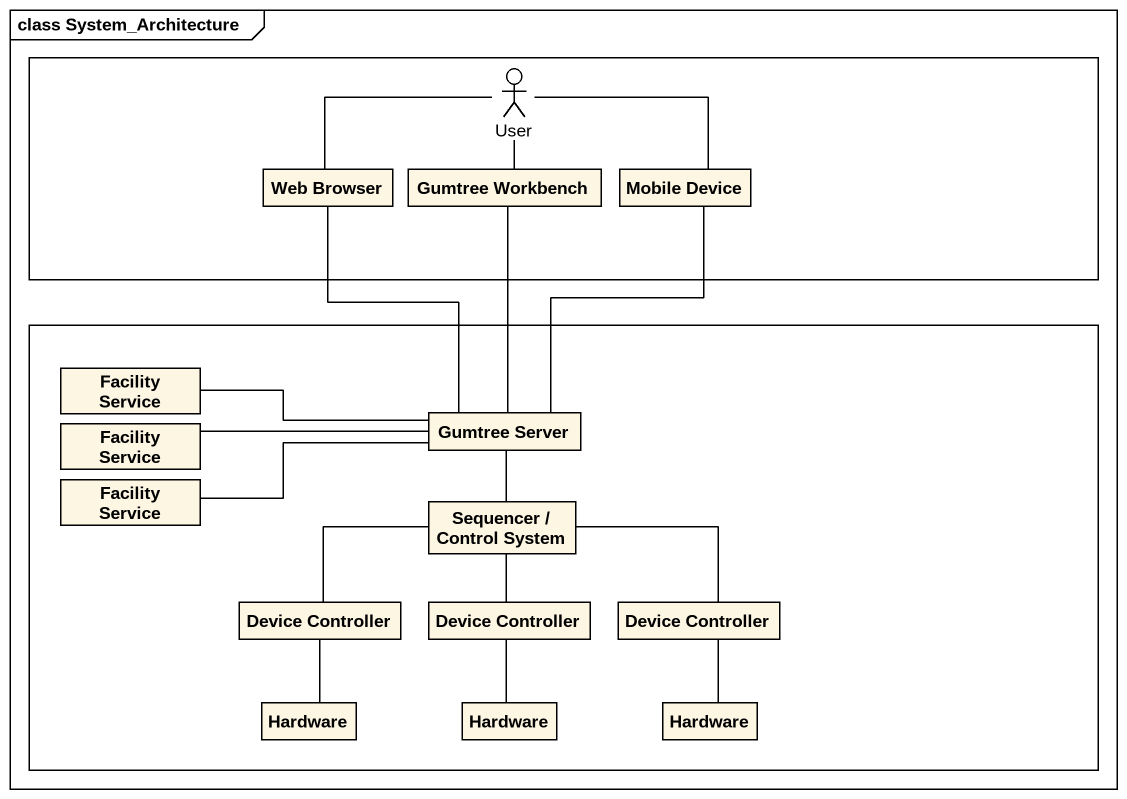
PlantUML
@startuml
mainframe class System_Architecture
allowmixing
hide circle
hide empty members
rectangle " " as rectangle1 {
  actor User
  class "Web Browser" as Web_Browser
  class "Gumtree Workbench" as Gumtree_Workbench
  class "Mobile Device" as Mobile_Device
}
rectangle " " as rectangle2 {
  class "Facility Service" as Facility_Service
  class "Facility Service" as Facility_Service_2
  class "Gumtree Server" as Gumtree_Server
  class "Facility Service" as Facility_Service_3
  class "Sequencer / Control System" as Sequencer_Control_System
  class "Device Controller" as Device_Controller
  class "Device Controller" as Device_Controller_2
  class "Device Controller" as Device_Controller_3
  class Hardware
  class "Hardware" as Hardware_2
  class "Hardware" as Hardware_3
}
User -left- Web_Browser
User -- Gumtree_Workbench
User -right- Mobile_Device
Web_Browser -- Gumtree_Server
Gumtree_Workbench -- Gumtree_Server
Mobile_Device -- Gumtree_Server
Facility_Service -right- Gumtree_Server
Facility_Service_2 -right- Gumtree_Server
Gumtree_Server -- Sequencer_Control_System
Facility_Service_3 -right- Gumtree_Server
Sequencer_Control_System -left- Device_Controller
Sequencer_Control_System -- Device_Controller_2
Sequencer_Control_System -right- Device_Controller_3
Device_Controller -- Hardware
Device_Controller_2 -- Hardware_2
Device_Controller_3 -- Hardware_3
@enduml
